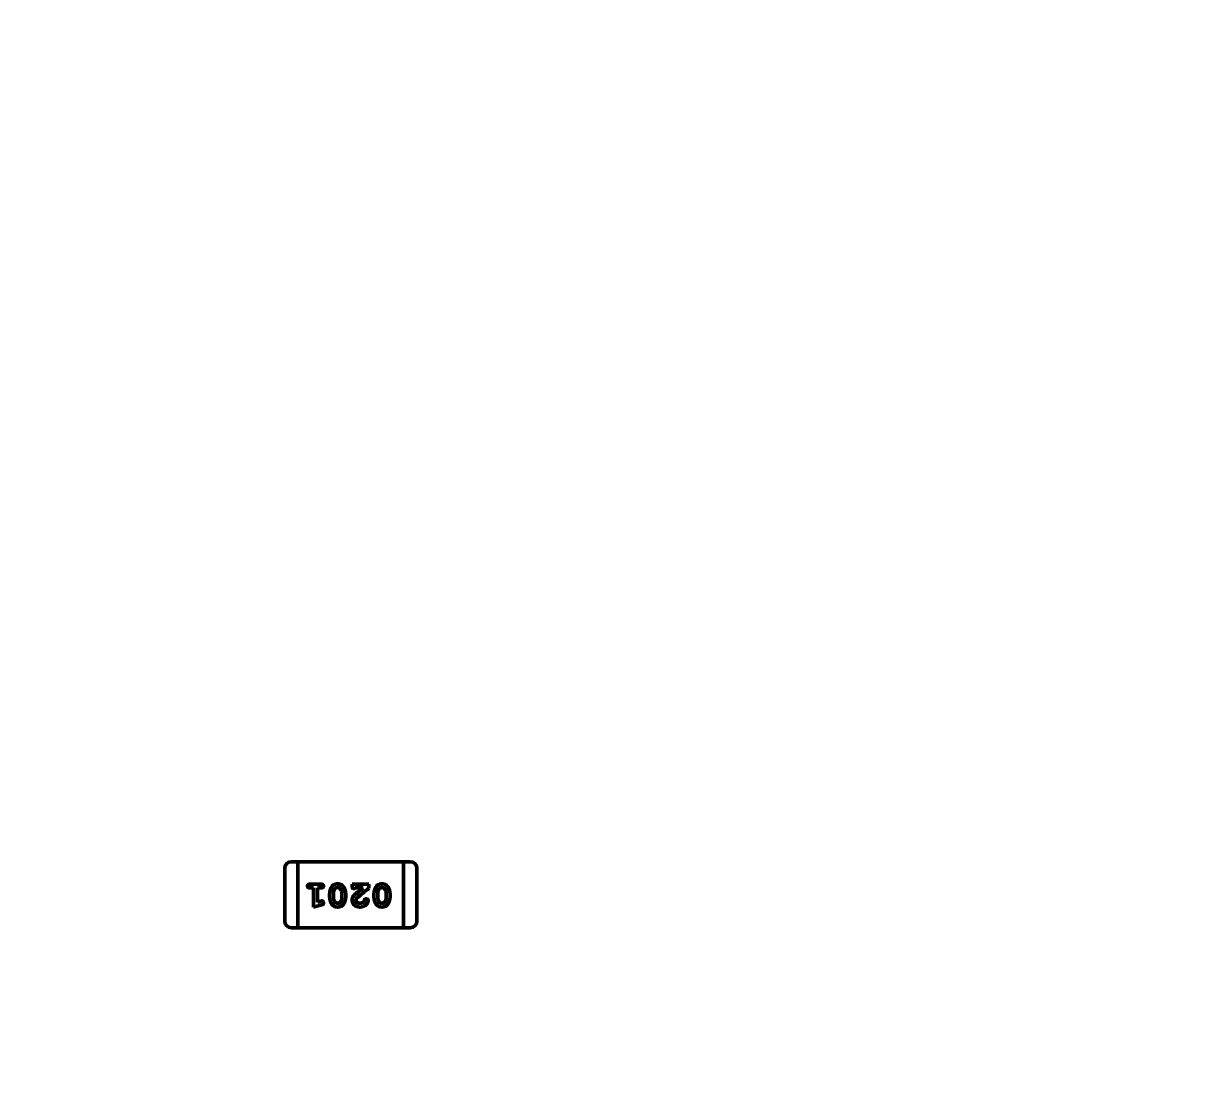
# Model space of a CAD drawing. Header units: millimetres. Extents: x 71 to 428, y 120 to 295.
# Drawn here: x 346.56 to 351.98, y 222.04 to 226.97 of the extents above; entities that cross this region are included whole.
import ezdxf

# ---------------------------------------------------------------- set-up
doc = ezdxf.new("R2010")
doc.units = ezdxf.units.MM
doc.header["$LTSCALE"] = 0.75
doc.layers.add('Dim', color=3, linetype='Continuous', lineweight=25)
doc.layers.add('Visible', color=7, linetype='Continuous', lineweight=50)
doc.layers.add('尺寸标注', color=3, linetype='Continuous')
doc.styles.get("Standard").update_dxf_attribs({"font": 'arial.ttf'})
doc.dimstyles.new('Dim-ISO-25', dxfattribs={"dimtxt": 3.5, "dimasz": 3.5, "dimexe": 2.1, "dimexo": 2.1, "dimgap": 1.4, "dimtad": 1, "dimzin": 12, "dimdsep": 46, "dimtxsty": 'Standard', "dimcen": 0, "dimazin": 3, "dimtp": 0.1, "dimtm": 0.1, "dimtfac": 0.714286, "dimtmove": 0, "dimatfit": 3, "dimfxl": 1, "dimtzin": 12, "dimarcsym": 0})

# ---------------------------------------------------------------- blocks, each defined once
blk = doc.blocks.new('*D140')
at = {"color": 0, "linetype": 'ByBlock', "lineweight": -2}
for p, q in [((325.4004, 221.7318), (325.4004, 264.5936)), ((354.8964, 258.3129), (354.8964, 264.5936)), ((325.4004, 262.4936), (354.8964, 262.4936))]:
    blk.add_line(p, q, dxfattribs=at)
at = {"color": 0, "linetype": 'ByBlock'}
for points in [[(325.4004, 262.4936), (328.9004, 261.9102), (328.9004, 263.0769)], [(354.8964, 262.4936), (351.3964, 261.9102), (351.3964, 263.0769)]]:
    blk.add_solid(points, dxfattribs=at)
at = {"layer": 'Defpoints', "color": 0, "linetype": 'ByBlock'}
for p in [(354.8964, 256.2129), (325.4004, 219.6318)]:
    blk.add_point(p, dxfattribs=at)
at = {"color": 0, "linetype": 'ByBlock', "lineweight": -2, "insert": (340.1484, 265.6806), "char_height": 3.5, "attachment_point": 5}
blk.add_mtext('\\A0;29.5', dxfattribs=at)
blk = doc.blocks.new('*D109')
at = {"color": 0, "linetype": 'ByBlock', "lineweight": -2}
for p, q in [((352.9086, 242.8617), (269.2309, 242.8617)), ((271.3309, 242.8617), (271.3309, 204.496)), ((301.8219, 204.496), (269.2309, 204.496))]:
    blk.add_line(p, q, dxfattribs=at)
at = {"color": 0, "linetype": 'ByBlock'}
for points in [[(271.3309, 242.8617), (270.7475, 239.3617), (271.9142, 239.3617)], [(271.3309, 204.496), (270.7475, 207.996), (271.9142, 207.996)]]:
    blk.add_solid(points, dxfattribs=at)
at = {"layer": 'Defpoints', "color": 0, "linetype": 'ByBlock'}
for p in [(355.0086, 242.8617), (303.9219, 204.496)]:
    blk.add_point(p, dxfattribs=at)
at = {"color": 0, "linetype": 'ByBlock', "lineweight": -2, "insert": (268.1427, 223.6788), "char_height": 3.5, "attachment_point": 5, "rotation": 90}
blk.add_mtext('\\A0;38.37', dxfattribs=at)

msp = doc.modelspace()

# ---------------------------------------------------------------- linework, layer by layer
at = {"layer": 'Visible'}
for p, q in [((347.7701, 223.0753), (347.7701, 222.8315)), ((347.831, 223.1058), (347.8006, 223.1058)), ((347.831, 223.0753), (347.831, 223.1058)), ((348.3187, 223.1058), (347.831, 223.1058)), ((347.831, 223.1058), (347.831, 223.0753)), ((347.831, 223.0753), (347.831, 222.8315)), ((347.831, 222.8315), (347.831, 223.0753)), ((348.3187, 223.1058), (348.3187, 223.0753)), ((348.3187, 223.1058), (348.3187, 223.0753)), ((348.3492, 223.1058), (348.3187, 223.1058)), ((348.3187, 222.8315), (348.3187, 223.0753)), ((348.3187, 222.8315), (348.3187, 223.0753)), ((348.3797, 222.8315), (348.3797, 223.0753)), ((347.8861, 223.0022), (347.938, 223.0022)), ((347.9034, 222.9849), (347.8861, 222.9849)), ((347.9034, 222.8968), (347.9034, 222.9849)), ((347.9207, 222.9849), (347.9207, 222.9199)), ((347.938, 222.9849), (347.9207, 222.9849)), ((348.0812, 223.0022), (348.1583, 223.0022)), ((348.0812, 222.9943), (348.0812, 223.0022)), ((348.1315, 222.9849), (348.0953, 222.9849)), ((348.1583, 223.0022), (348.1583, 222.9833)), ((347.9207, 222.9199), (347.9357, 222.924)), ((347.9773, 222.9414), (347.9773, 222.9591)), ((347.9946, 222.9416), (347.9946, 222.9588)), ((348.034, 222.9588), (348.034, 222.9416)), ((348.0513, 222.9591), (348.0513, 222.9414)), ((348.1818, 222.9414), (348.1818, 222.9591)), ((348.1992, 222.9416), (348.1992, 222.9588)), ((348.2385, 222.9588), (348.2385, 222.9416)), ((348.2558, 222.9591), (348.2558, 222.9414)), ((347.94, 222.9066), (347.9034, 222.8968)), ((347.8006, 222.801), (347.831, 222.801)), ((347.831, 222.801), (347.831, 222.8315)), ((347.831, 222.8315), (347.831, 222.801)), ((347.831, 222.801), (348.3187, 222.801)), ((348.3187, 222.8315), (348.3187, 222.801)), ((348.3187, 222.8315), (348.3187, 222.801)), ((348.3187, 222.801), (348.3492, 222.801))]:
    msp.add_line(p, q, dxfattribs=at)
at = {"layer": 'Visible', "extrusion": (0, 0, -1)}
msp.add_circle((-354.8964, 204.496), 47.93, dxfattribs=at)
for centre, start, end in [((-347.8006, 223.0753), 360, 90), ((-348.3492, 223.0753), 90, 180)]:
    msp.add_arc(centre, 0.0305, start, end, dxfattribs=at)
at = {"layer": 'Visible'}
for centre, radius, start, end in [((347.9995, 222.9595), 0.0345, 358.9143, 38.8744), ((348.6926, 222.253), 0.9222, 127.4735, 130.1522), ((348.5549, 222.4391), 0.6732, 126.0869, 132.1374), ((348.204, 222.9595), 0.0345, 358.9143, 38.8744), ((347.9429, 222.9015), 0.0236, 94.1731, 107.5488), ((348.0295, 222.941), 0.0348, 178.967, 218.4954), ((348.234, 222.941), 0.0348, 178.967, 218.4954), ((347.8006, 222.8315), 0.0305, 180, 270), ((348.3492, 222.8315), 0.0305, 270, 0)]:
    msp.add_arc(centre, radius, start, end, dxfattribs=at)
for points, knots in [([(347.8751, 222.9935), (347.8751, 222.9941), (347.8752, 222.9953), (347.8757, 222.997), (347.8765, 222.9985), (347.8777, 222.9998), (347.8792, 223.0009), (347.8812, 223.0016), (347.8835, 223.0021), (347.8852, 223.0021), (347.8861, 223.0022)], [0, 0, 0, 0, 0.00000180137, 0.00000349589, 0.00000515538, 0.00000687211, 0.0000086808, 0.0000106835, 0.00001300762, 0.0000156532, 0.0000156532, 0.0000156532, 0.0000156532]), ([(347.8861, 222.9849), (347.8852, 222.9849), (347.8835, 222.9849), (347.8812, 222.9854), (347.8792, 222.9861), (347.8777, 222.9872), (347.8765, 222.9885), (347.8757, 222.99), (347.8752, 222.9917), (347.8751, 222.9929), (347.8751, 222.9935)], [0, 0, 0, 0, 0.00000266875, 0.00000501324, 0.00000704249, 0.00000886703, 0.0000105988, 0.00001225146, 0.00001396082, 0.00001577798, 0.00001577798, 0.00001577798, 0.00001577798]), ([(347.938, 223.0022), (347.9389, 223.0021), (347.9406, 223.0021), (347.9429, 223.0016), (347.9449, 223.0009), (347.9464, 222.9998), (347.9476, 222.9985), (347.9484, 222.997), (347.9489, 222.9953), (347.949, 222.9941), (347.949, 222.9935)], [0, 0, 0, 0, 0.00000267139, 0.0000050182, 0.00000704044, 0.00000888684, 0.00001060418, 0.00001227988, 0.00001399093, 0.00001580988, 0.00001580988, 0.00001580988, 0.00001580988]), ([(347.949, 222.9935), (347.949, 222.9929), (347.9489, 222.9917), (347.9484, 222.99), (347.9476, 222.9885), (347.9464, 222.9872), (347.9449, 222.9861), (347.9429, 222.9854), (347.9406, 222.9849), (347.9389, 222.9849), (347.938, 222.9849)], [0, 0, 0, 0, 0.00000181765, 0.00000352748, 0.00000518059, 0.00000689671, 0.00000874178, 0.00001077158, 0.00001311671, 0.00001578619, 0.00001578619, 0.00001578619, 0.00001578619]), ([(347.9773, 222.9591), (347.9774, 222.9604), (347.9774, 222.963), (347.9779, 222.9669), (347.9787, 222.9708), (347.9797, 222.9746), (347.981, 222.9783), (347.9827, 222.9821), (347.9846, 222.9857), (347.9868, 222.9893), (347.9893, 222.9927), (347.9921, 222.9956), (347.9951, 222.9982), (347.9985, 223.0002), (348.002, 223.0018), (348.0059, 223.0029), (348.01, 223.0036), (348.0128, 223.0037), (348.0142, 223.0037)], [0, 0, 0, 0, 0.00000392684, 0.00000785143, 0.00001177672, 0.00001571618, 0.00001972871, 0.00002380569, 0.00002796783, 0.00003225561, 0.00003649073, 0.00004054073, 0.00004446857, 0.0000483457, 0.00005223474, 0.00005622497, 0.00006035531, 0.00006470459, 0.00006470459, 0.00006470459, 0.00006470459]), ([(347.9946, 222.9588), (347.9947, 222.9599), (347.9947, 222.962), (347.995, 222.965), (347.9956, 222.968), (347.9964, 222.9708), (347.9974, 222.9735), (347.9987, 222.976), (348.0002, 222.9784), (348.0013, 222.9799), (348.0019, 222.9806)], [0, 0, 0, 0, 0.00000318535, 0.00000626171, 0.00000925226, 0.0000121569, 0.00001503035, 0.00001784417, 0.00002067944, 0.00002351696, 0.00002351696, 0.00002351696, 0.00002351696]), ([(348.0019, 222.9806), (348.0023, 222.9811), (348.0031, 222.982), (348.0044, 222.9832), (348.0058, 222.9842), (348.0073, 222.985), (348.0089, 222.9856), (348.0106, 222.9861), (348.0124, 222.9864), (348.0136, 222.9864), (348.0142, 222.9864)], [0, 0, 0, 0, 0.0000018202, 0.00000358945, 0.00000532878, 0.00000700563, 0.00000871996, 0.00001041883, 0.00001217822, 0.00001401743, 0.00001401743, 0.00001401743, 0.00001401743]), ([(348.0142, 223.0037), (348.0159, 223.0037), (348.0191, 223.0036), (348.0236, 223.0028), (348.0278, 223.0015), (348.031, 222.9998), (348.0334, 222.9982), (348.0351, 222.9968), (348.0368, 222.9952), (348.0385, 222.9933), (348.0401, 222.9912), (348.0418, 222.9889), (348.0434, 222.9863), (348.045, 222.9836), (348.0465, 222.9807), (348.0477, 222.9778), (348.0489, 222.9748), (348.0497, 222.9717), (348.0504, 222.9686), (348.0509, 222.9655), (348.0512, 222.9623), (348.0513, 222.9602), (348.0513, 222.9591)], [0, 0, 0, 0, 0.00000497342, 0.0000096394, 0.00001402095, 0.00001825168, 0.00002037965, 0.00002265599, 0.00002504403, 0.00002759278, 0.00003028011, 0.00003314629, 0.00003618373, 0.00003942054, 0.00004270743, 0.0000459775, 0.00004918291, 0.00005238891, 0.00005556952, 0.00005878627, 0.00006197839, 0.00006523258, 0.00006523258, 0.00006523258, 0.00006523258]), ([(348.0142, 222.9864), (348.0161, 222.9864), (348.0183, 222.9863), (348.0221, 222.9847), (348.0231, 222.9841), (348.025, 222.9827), (348.0257, 222.9819), (348.0263, 222.9811)], [-0.001302871, -0.001302871, -0.001302871, -0.001302871, -0.000568367, -0.000568367, -0.000303346, -0.000303346, 0, 0, 0, 0]), ([(348.0898, 222.9817), (348.0892, 222.9817), (348.088, 222.9818), (348.0862, 222.9824), (348.0847, 222.9833), (348.0834, 222.9846), (348.0823, 222.9863), (348.0817, 222.9885), (348.0812, 222.9913), (348.0812, 222.9932), (348.0812, 222.9943)], [0, 0, 0, 0, 0.00000187764, 0.00000361327, 0.00000531251, 0.0000070813, 0.00000902226, 0.00001129545, 0.00001397833, 0.00001713871, 0.00001713871, 0.00001713871, 0.00001713871]), ([(348.0953, 222.9849), (348.0949, 222.9844), (348.094, 222.9835), (348.0926, 222.9825), (348.0912, 222.9818), (348.0903, 222.9817), (348.0898, 222.9817)], [0, 0, 0, 0, 0.000001979447, 0.000003689122, 0.000005162448, 0.000006502727, 0.000006502727, 0.000006502727, 0.000006502727]), ([(348.1818, 222.9591), (348.1819, 222.9604), (348.1819, 222.963), (348.1824, 222.9669), (348.1832, 222.9708), (348.1842, 222.9746), (348.1856, 222.9783), (348.1872, 222.9821), (348.1892, 222.9857), (348.1914, 222.9893), (348.1938, 222.9927), (348.1966, 222.9956), (348.1996, 222.9982), (348.203, 223.0002), (348.2066, 223.0018), (348.2104, 223.0029), (348.2145, 223.0036), (348.2173, 223.0037), (348.2187, 223.0037)], [0, 0, 0, 0, 0.00000392684, 0.00000785143, 0.00001177672, 0.00001571618, 0.00001972871, 0.00002380569, 0.00002796783, 0.00003225561, 0.00003649073, 0.00004054073, 0.00004446857, 0.0000483457, 0.00005223474, 0.00005622497, 0.00006035531, 0.00006470459, 0.00006470459, 0.00006470459, 0.00006470459]), ([(348.1992, 222.9588), (348.1992, 222.9599), (348.1992, 222.962), (348.1996, 222.965), (348.2001, 222.968), (348.2009, 222.9708), (348.2019, 222.9735), (348.2032, 222.976), (348.2047, 222.9784), (348.2058, 222.9799), (348.2064, 222.9806)], [0, 0, 0, 0, 0.00000318535, 0.00000626171, 0.00000925226, 0.0000121569, 0.00001503035, 0.00001784417, 0.00002067944, 0.00002351696, 0.00002351696, 0.00002351696, 0.00002351696]), ([(348.2064, 222.9806), (348.2068, 222.9811), (348.2076, 222.982), (348.2089, 222.9832), (348.2104, 222.9842), (348.2119, 222.985), (348.2134, 222.9856), (348.2151, 222.9861), (348.2169, 222.9864), (348.2181, 222.9864), (348.2187, 222.9864)], [0, 0, 0, 0, 0.0000018202, 0.00000358945, 0.00000532878, 0.00000700563, 0.00000871996, 0.00001041883, 0.00001217822, 0.00001401743, 0.00001401743, 0.00001401743, 0.00001401743]), ([(348.2187, 223.0037), (348.2204, 223.0037), (348.2236, 223.0036), (348.2281, 223.0028), (348.2323, 223.0015), (348.2355, 222.9998), (348.2379, 222.9982), (348.2396, 222.9968), (348.2413, 222.9952), (348.243, 222.9933), (348.2447, 222.9912), (348.2463, 222.9889), (348.2479, 222.9863), (348.2495, 222.9836), (348.251, 222.9807), (348.2522, 222.9778), (348.2534, 222.9748), (348.2542, 222.9717), (348.2549, 222.9686), (348.2554, 222.9655), (348.2557, 222.9623), (348.2558, 222.9602), (348.2558, 222.9591)], [0, 0, 0, 0, 0.00000497342, 0.0000096394, 0.00001402095, 0.00001825168, 0.00002037965, 0.00002265599, 0.00002504403, 0.00002759278, 0.00003028011, 0.00003314629, 0.00003618373, 0.00003942054, 0.00004270743, 0.0000459775, 0.00004918291, 0.00005238891, 0.00005556952, 0.00005878627, 0.00006197839, 0.00006523258, 0.00006523258, 0.00006523258, 0.00006523258]), ([(348.2187, 222.9864), (348.2204, 222.9864), (348.2228, 222.9864), (348.2267, 222.9847), (348.2276, 222.9841), (348.2295, 222.9827), (348.2302, 222.9819), (348.2308, 222.9811)], [-0.00130772, -0.00130772, -0.00130772, -0.00130772, -0.000568367, -0.000568367, -0.000303346, -0.000303346, 0, 0, 0, 0]), ([(347.949, 222.9158), (347.949, 222.9152), (347.949, 222.9142), (347.9486, 222.9127), (347.9481, 222.9113), (347.9473, 222.9102), (347.9461, 222.9091), (347.9445, 222.9082), (347.9424, 222.9074), (347.9408, 222.9069), (347.94, 222.9066)], [0, 0, 0, 0, 0.0000016554, 0.00000317637, 0.00000457095, 0.00000589892, 0.0000073621, 0.00000919188, 0.00001140337, 0.00001403183, 0.00001403183, 0.00001403183, 0.00001403183]), ([(347.9411, 222.9251), (347.9417, 222.925), (347.9427, 222.925), (347.9442, 222.9245), (347.9455, 222.9236), (347.9467, 222.9224), (347.9478, 222.921), (347.9485, 222.9194), (347.9489, 222.9177), (347.949, 222.9164), (347.949, 222.9158)], [0, 0, 0, 0, 0.00000155142, 0.00000307615, 0.00000463796, 0.00000633435, 0.00000808701, 0.00000980672, 0.0000115757, 0.0000134416, 0.0000134416, 0.0000134416, 0.0000134416]), ([(348.0145, 222.8968), (348.0128, 222.8968), (348.0097, 222.8969), (348.0051, 222.8977), (348.001, 222.899), (347.9978, 222.9006), (347.9954, 222.9022), (347.9937, 222.9036), (347.992, 222.9053), (347.9903, 222.9071), (347.9886, 222.9092), (347.9869, 222.9115), (347.9853, 222.9141), (347.9837, 222.9168), (347.9822, 222.9197), (347.9809, 222.9227), (347.9798, 222.9257), (347.9789, 222.9287), (347.9782, 222.9318), (347.9777, 222.935), (347.9774, 222.9382), (347.9774, 222.9403), (347.9773, 222.9414)], [0, 0, 0, 0, 0.0000049509, 0.00000956577, 0.00001394934, 0.00001814864, 0.00002029821, 0.00002254065, 0.00002494766, 0.00002747925, 0.00003018326, 0.00003308541, 0.00003612424, 0.00003937499, 0.00004267473, 0.00004595618, 0.00004918637, 0.00005240085, 0.00005560716, 0.00005880481, 0.00006204786, 0.00006530354, 0.00006530354, 0.00006530354, 0.00006530354]), ([(348.0144, 222.9141), (348.0126, 222.9141), (348.0103, 222.9141), (348.0064, 222.9158), (348.0055, 222.9164), (348.0035, 222.9179), (348.0029, 222.9186), (348.0022, 222.9193)], [-0.001290056, -0.001290056, -0.001290056, -0.001290056, -0.000574455, -0.000574455, -0.000312129, -0.000312129, 0, 0, 0, 0]), ([(348.0267, 222.9199), (348.0263, 222.9194), (348.0255, 222.9185), (348.0242, 222.9173), (348.0228, 222.9163), (348.0212, 222.9155), (348.0197, 222.9148), (348.018, 222.9144), (348.0162, 222.9141), (348.015, 222.9141), (348.0144, 222.9141)], [0, 0, 0, 0, 0.00000183944, 0.00000361127, 0.00000533318, 0.000007034, 0.00000875084, 0.00001047589, 0.00001226209, 0.00001410398, 0.00001410398, 0.00001410398, 0.00001410398]), ([(348.0513, 222.9414), (348.0512, 222.9401), (348.0512, 222.9375), (348.0507, 222.9336), (348.05, 222.9298), (348.0489, 222.926), (348.0476, 222.9222), (348.0459, 222.9185), (348.044, 222.9148), (348.0418, 222.9112), (348.0394, 222.9078), (348.0366, 222.9049), (348.0335, 222.9024), (348.0302, 222.9003), (348.0266, 222.8987), (348.0228, 222.8976), (348.0187, 222.8969), (348.0159, 222.8968), (348.0145, 222.8968)], [0, 0, 0, 0, 0.00000392332, 0.00000781989, 0.00001171272, 0.00001567896, 0.00001965637, 0.0000237297, 0.00002787662, 0.00003216055, 0.00003639187, 0.00004045616, 0.00004438048, 0.00004824611, 0.00005213167, 0.00005611832, 0.00006024496, 0.00006456571, 0.00006456571, 0.00006456571, 0.00006456571]), ([(348.034, 222.9416), (348.0339, 222.9406), (348.0339, 222.9385), (348.0336, 222.9354), (348.033, 222.9325), (348.0322, 222.9297), (348.0312, 222.927), (348.0299, 222.9245), (348.0285, 222.9221), (348.0273, 222.9206), (348.0267, 222.9199)], [0, 0, 0, 0, 0.00000318492, 0.00000626087, 0.00000925103, 0.00001217896, 0.00001502895, 0.00001784239, 0.00002067728, 0.00002351442, 0.00002351442, 0.00002351442, 0.00002351442]), ([(348.0812, 222.9295), (348.0812, 222.9307), (348.0813, 222.9329), (348.0818, 222.9362), (348.0827, 222.9394), (348.0838, 222.9419), (348.0849, 222.944), (348.086, 222.9456), (348.0874, 222.9474), (348.089, 222.9492), (348.0909, 222.9512), (348.093, 222.9533), (348.0954, 222.9556), (348.097, 222.957), (348.0979, 222.9578)], [0, 0, 0, 0, 0.00000342014, 0.00000675686, 0.0000100548, 0.00001336016, 0.00001511038, 0.00001710808, 0.00001935068, 0.00002182599, 0.00002457522, 0.00002758559, 0.00003084269, 0.00003438436, 0.00003438436, 0.00003438436, 0.00003438436]), ([(348.1178, 222.8968), (348.1165, 222.8968), (348.114, 222.8968), (348.1102, 222.8973), (348.1066, 222.8981), (348.1032, 222.8991), (348.1, 222.9004), (348.0969, 222.9021), (348.0941, 222.9041), (348.0914, 222.9063), (348.089, 222.9087), (348.0869, 222.9113), (348.0852, 222.914), (348.0837, 222.9169), (348.0826, 222.9199), (348.0817, 222.923), (348.0813, 222.9262), (348.0812, 222.9284), (348.0812, 222.9295)], [0, 0, 0, 0, 0.00000396152, 0.00000777318, 0.00001144186, 0.00001501091, 0.00001850341, 0.0000219689, 0.00002545535, 0.0000289496, 0.00003241385, 0.00003575633, 0.00003900914, 0.00004220711, 0.00004540995, 0.00004860867, 0.00005188381, 0.00005525319, 0.00005525319, 0.00005525319, 0.00005525319]), ([(348.1032, 222.9383), (348.1025, 222.9375), (348.1012, 222.9359), (348.0996, 222.9334), (348.0987, 222.931), (348.0985, 222.9294), (348.0985, 222.9286)], [0, 0, 0, 0, 0.00000327363, 0.00000614506, 0.00000868134, 0.00001102863, 0.00001102863, 0.00001102863, 0.00001102863]), ([(348.0985, 222.9286), (348.0985, 222.9277), (348.0987, 222.9258), (348.0997, 222.9231), (348.1015, 222.9206), (348.1038, 222.9183), (348.1067, 222.9164), (348.1101, 222.915), (348.1139, 222.9142), (348.1166, 222.9141), (348.118, 222.9141)], [0, 0, 0, 0, 0.00000276995, 0.00000554886, 0.00000847062, 0.00001170472, 0.00001512547, 0.00001868094, 0.00002249375, 0.00002666224, 0.00002666224, 0.00002666224, 0.00002666224]), ([(348.1551, 222.9261), (348.155, 222.9252), (348.1549, 222.9232), (348.154, 222.9202), (348.1525, 222.9169), (348.1505, 222.9133), (348.148, 222.9098), (348.1449, 222.9065), (348.1412, 222.9036), (348.1371, 222.9012), (348.1326, 222.8992), (348.1278, 222.8978), (348.1229, 222.8969), (348.1195, 222.8968), (348.1178, 222.8968)], [0, 0, 0, 0, 0.00000270097, 0.00000585083, 0.00000944726, 0.00001361474, 0.00001806426, 0.00002254117, 0.00002715344, 0.00003199017, 0.00003694194, 0.00004188211, 0.00004685466, 0.00005196179, 0.00005196179, 0.00005196179, 0.00005196179]), ([(348.118, 222.9141), (348.1202, 222.9141), (348.1227, 222.9141), (348.1296, 222.9167), (348.1317, 222.9185), (348.1328, 222.9194)], [0, 0, 0, 0, 0.000683895, 0.000683895, 0.001354625, 0.001354625, 0.001354625, 0.001354625]), ([(348.1328, 222.9194), (348.1333, 222.92), (348.1344, 222.921), (348.1357, 222.9231), (348.1369, 222.9253), (348.1375, 222.9271), (348.1378, 222.928)], [0, 0, 0, 0, 0.000002175077, 0.000004534679, 0.00000710803, 0.00000994851, 0.00000994851, 0.00000994851, 0.00000994851]), ([(348.1378, 222.928), (348.138, 222.9285), (348.1384, 222.9296), (348.1392, 222.931), (348.14, 222.9321), (348.1411, 222.933), (348.1422, 222.9337), (348.1435, 222.9342), (348.1448, 222.9345), (348.1458, 222.9345), (348.1463, 222.9345)], [0, 0, 0, 0, 0.00000176971, 0.00000333785, 0.00000478827, 0.00000612499, 0.00000741067, 0.00000872109, 0.00001009523, 0.00001156844, 0.00001156844, 0.00001156844, 0.00001156844]), ([(348.1463, 222.9345), (348.1469, 222.9345), (348.148, 222.9345), (348.1496, 222.9339), (348.1512, 222.9331), (348.1525, 222.932), (348.1537, 222.9307), (348.1545, 222.9293), (348.155, 222.9277), (348.1551, 222.9266), (348.1551, 222.9261)], [0, 0, 0, 0, 0.00000173224, 0.00000338557, 0.00000506021, 0.00000680672, 0.00000853127, 0.00001015356, 0.00001173733, 0.00001335086, 0.00001335086, 0.00001335086, 0.00001335086]), ([(348.219, 222.8968), (348.2174, 222.8968), (348.2142, 222.8969), (348.2097, 222.8977), (348.2055, 222.899), (348.2023, 222.9006), (348.1999, 222.9022), (348.1982, 222.9036), (348.1965, 222.9053), (348.1948, 222.9071), (348.1931, 222.9092), (348.1915, 222.9115), (348.1898, 222.9141), (348.1882, 222.9168), (348.1867, 222.9197), (348.1854, 222.9227), (348.1843, 222.9257), (348.1834, 222.9287), (348.1827, 222.9318), (348.1822, 222.935), (348.1819, 222.9382), (348.1819, 222.9403), (348.1818, 222.9414)], [0, 0, 0, 0, 0.0000049509, 0.00000956577, 0.00001394934, 0.00001814864, 0.00002029821, 0.00002254065, 0.00002494766, 0.00002747925, 0.00003018326, 0.00003308541, 0.00003612424, 0.00003937499, 0.00004267473, 0.00004595618, 0.00004918637, 0.00005240085, 0.00005560716, 0.00005880481, 0.00006204786, 0.00006530354, 0.00006530354, 0.00006530354, 0.00006530354]), ([(348.2189, 222.9141), (348.2171, 222.9141), (348.2148, 222.9141), (348.2109, 222.9158), (348.21, 222.9164), (348.208, 222.9179), (348.2074, 222.9186), (348.2067, 222.9193)], [-0.001290056, -0.001290056, -0.001290056, -0.001290056, -0.000574455, -0.000574455, -0.000312129, -0.000312129, 0, 0, 0, 0]), ([(348.2312, 222.9199), (348.2308, 222.9194), (348.23, 222.9185), (348.2287, 222.9173), (348.2273, 222.9163), (348.2258, 222.9155), (348.2242, 222.9148), (348.2225, 222.9144), (348.2207, 222.9141), (348.2195, 222.9141), (348.2189, 222.9141)], [0, 0, 0, 0, 0.00000183944, 0.00000361127, 0.00000533318, 0.000007034, 0.00000875084, 0.00001047589, 0.00001226209, 0.00001410398, 0.00001410398, 0.00001410398, 0.00001410398]), ([(348.2558, 222.9414), (348.2558, 222.9401), (348.2557, 222.9375), (348.2552, 222.9336), (348.2545, 222.9298), (348.2534, 222.926), (348.2521, 222.9222), (348.2505, 222.9185), (348.2485, 222.9148), (348.2463, 222.9112), (348.2439, 222.9078), (348.2411, 222.9049), (348.238, 222.9024), (348.2347, 222.9003), (348.2312, 222.8987), (348.2273, 222.8976), (348.2232, 222.8969), (348.2204, 222.8968), (348.219, 222.8968)], [0, 0, 0, 0, 0.00000392332, 0.00000781989, 0.00001171272, 0.00001567896, 0.00001965637, 0.0000237297, 0.00002787662, 0.00003216055, 0.00003639187, 0.00004045616, 0.00004438048, 0.00004824611, 0.00005213167, 0.00005611832, 0.00006024496, 0.00006456571, 0.00006456571, 0.00006456571, 0.00006456571]), ([(348.2385, 222.9416), (348.2385, 222.9406), (348.2384, 222.9385), (348.2381, 222.9354), (348.2375, 222.9325), (348.2367, 222.9297), (348.2357, 222.927), (348.2344, 222.9245), (348.233, 222.9221), (348.2318, 222.9206), (348.2312, 222.9199)], [0, 0, 0, 0, 0.00000318492, 0.00000626087, 0.00000925103, 0.00001217896, 0.00001502895, 0.00001784239, 0.00002067728, 0.00002351442, 0.00002351442, 0.00002351442, 0.00002351442])]:
    msp.add_open_spline(points, degree=3, knots=knots, dxfattribs=at)

# ---------------------------------------------------------------- dimensions: what is measured, and where the dimension line sits
at = {"layer": 'Dim'}
dim = msp.add_linear_dim(base=(271.3309, 204.496), p1=(355.0086, 242.8617), p2=(303.9219, 204.496), angle=90, dimstyle='Dim-ISO-25', dxfattribs=at)
dim.commit()
dim.dimension.update_dxf_attribs({"geometry": '*D109', "text_midpoint": (268.1427, 223.6788)})
at = {"layer": '尺寸标注'}
dim = msp.add_linear_dim(base=(354.8964, 262.4936), p1=(325.4004, 219.6318), p2=(354.8964, 256.2129), dimstyle='Dim-ISO-25', dxfattribs=at)
dim.commit()
dim.dimension.update_dxf_attribs({"geometry": '*D140', "text_midpoint": (340.1484, 265.6806)})

doc.saveas('drawing.dxf')
